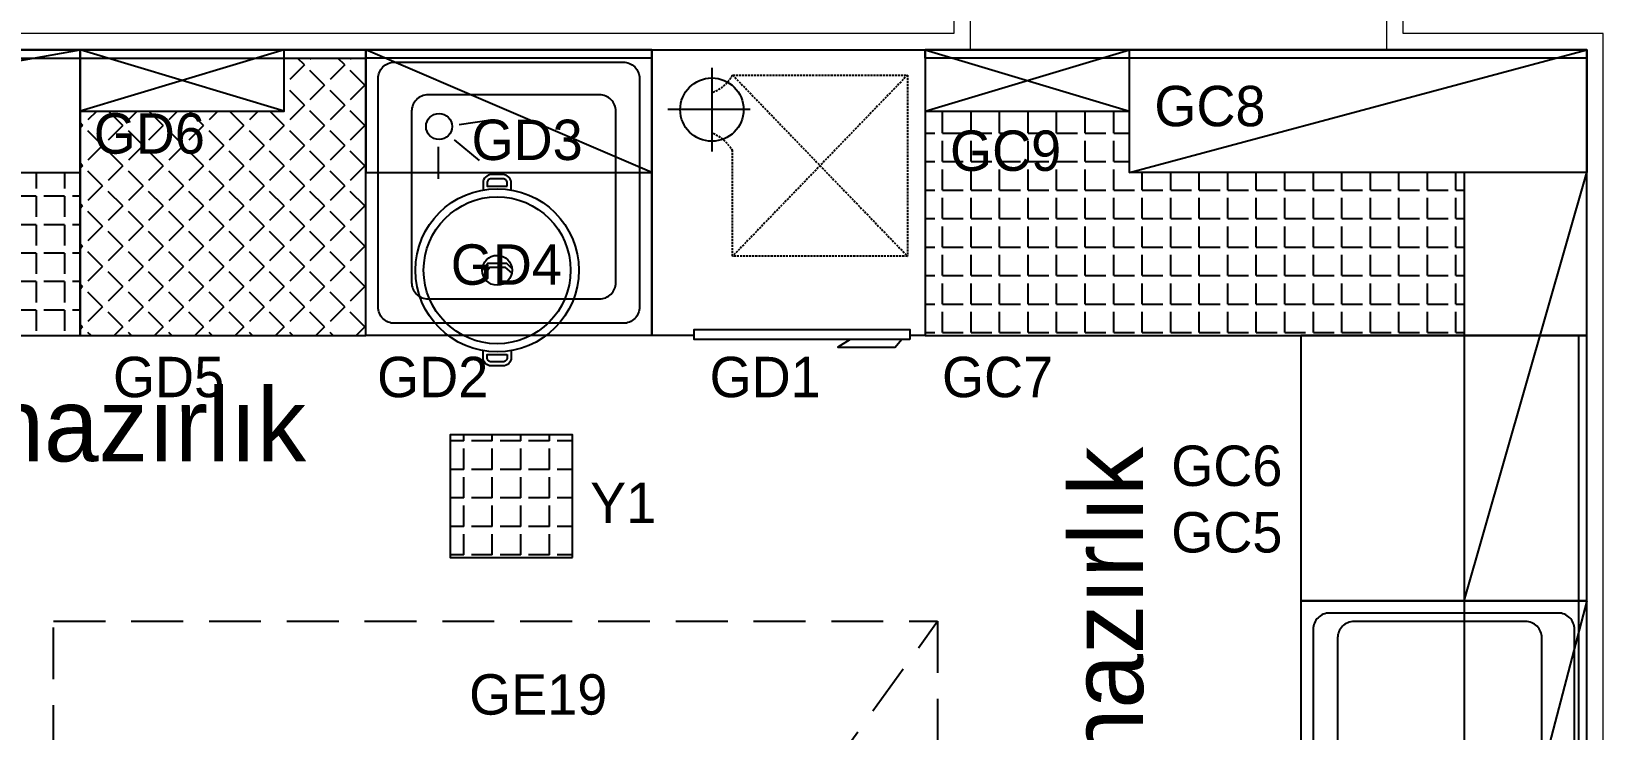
# Model space of a CAD drawing. Header units: millimetres. Extents: x 4346 to 24970, y -10214 to -5839.
# Drawn here: x 12377.9 to 12765.2, y -6593.3 to -6422.3 of the extents above; entities that cross this region are included whole.
import ezdxf

# ---------------------------------------------------------------- set-up
doc = ezdxf.new("R2010")
doc.units = ezdxf.units.MM
for name, pattern in [('CONTINUA', [0]), ('DASHED', [0.75, 0.5, -0.25]), ('HIDDENX2', [19.05, 12.7, -6.35])]:
    doc.linetypes.add(name, pattern=pattern)
doc.layers.add('a_mermer', color=143, linetype='Continuous', lineweight=0, transparency=0.2)
doc.layers.add('CIHAZ', color=2, linetype='Continuous')
doc.layers.add('S2000-002 Çizgi', color=1, linetype='Continuous')
for name, color, linetype, lineweight in [('Duvar', 7, 'Continuous', 30), ('TEFRIS', 11, 'Continuous', 15), ('WL - ALÇIPAN KAPLAMA', 30, 'Continuous', 15)]:
    doc.layers.add(name, color=color, linetype=linetype, lineweight=lineweight)
doc.styles.add('TAKSİM', font='GOTHIC.TTF', dxfattribs={"height": 20})

# ---------------------------------------------------------------- blocks, each defined once
blk = doc.blocks.new('A$C5B5611F4')
at = {"layer": 'CIHAZ', "color": 1}
for p, q in [((14.73, 68.47), (14.73, 47.92)), ((24.09, 58.19), (3.98, 58.19))]:
    blk.add_line(p, q, dxfattribs=at)
at = {"layer": 'CIHAZ', "color": 5, "linetype": 'DASHED'}
for p, q in [((19.82, 66.66), (62.62, 22.28)), ((62.62, 66.66), (19.82, 22.28))]:
    blk.add_line(p, q, dxfattribs=at)
at = {"layer": 'CIHAZ', "color": 5}
for points in [[(63.2, 1.82), (10.36, 1.82), (10.36, 4.32), (63.2, 4.32)], [(61.2, 1.82), (48.6, 1.82), (45.6, 0), (59.6, 0)]]:
    blk.add_lwpolyline(points, close=True, dxfattribs=at)
at = {"layer": 'CIHAZ', "color": 1}
blk.add_circle((14.73, 58.19), 7.76, dxfattribs=at)
at = {"layer": 'S2000-002 Çizgi', "linetype": 'DASHED'}
for p, q in [((19.82, 66.66), (62.62, 66.66)), ((62.62, 66.66), (62.62, 22.28)), ((19.82, 22.28), (19.82, 48.05)), ((62.62, 22.28), (19.82, 22.28))]:
    blk.add_line(p, q, dxfattribs=at)
at = {"layer": 'S2000-002 Çizgi'}
blk.add_lwpolyline([(10.36, 2.81), (0, 2.81), (0, 72.81), (67, 72.81), (67, 2.81), (63.2, 2.81)], dxfattribs=at)
at = {"layer": 'S2000-002 Çizgi', "linetype": 'DASHED'}
for centre, radius, start, end in [((11.6, 71.22), 9.4, 291.2079, 330.9566), ((11, 43.02), 10.16, 29.6907, 66.7752)]:
    blk.add_arc(centre, radius, start, end, dxfattribs=at)
blk = doc.blocks.new('A$C403F2A37')
for p, q in [((0, 0), (50, 15)), ((0, 15), (50, 0))]:
    blk.add_line(p, q)
blk.add_lwpolyline([(0, 0), (50, 0), (50, 15), (0, 15)], close=True)
blk = doc.blocks.new('A$C4B936AEE')
at = {"layer": 'S2000-002 Çizgi'}
for p, q in [((52.27, 23.73), (52.27, 31.62)), ((52.27, 23.73), (52.27, 31.62)), ((48.37, 22.06), (42.27, 27.07)), ((48.37, 22.06), (42.27, 27.07)), ((47.13, 18.25), (39.32, 17.14)), ((47.13, 18.25), (39.32, 17.14))]:
    blk.add_line(p, q, dxfattribs=at)
for points in [[(0, 70), (70, 70), (70, 0), (0, 0)], [(0, 70), (70, 70), (70, 0), (0, 0)], [(0, 2), (70, 2), (70, 0), (0, 0)], [(0, 2), (70, 2), (70, 0), (0, 0)]]:
    blk.add_lwpolyline(points, close=True, dxfattribs=at)
for points in [[(7, 67), (63, 67, -0.414214), (67, 63), (67, 7, -0.414214), (63, 3), (7, 3, -0.414214), (3, 7), (3, 63, -0.414214)], [(7, 67), (63, 67, -0.414214), (67, 63), (67, 7, -0.414214), (63, 3), (7, 3, -0.414214), (3, 7), (3, 63, -0.414214)], [(54.79, 61.02), (12.79, 61.02, 0.414214), (8.79, 57.02), (8.79, 15.02, 0.414214), (12.79, 11.02), (54.79, 11.02, 0.414214), (58.79, 15.02), (58.79, 57.02, 0.414214)], [(54.79, 61.02), (12.79, 61.02, 0.414214), (8.79, 57.02), (8.79, 15.02, 0.414214), (12.79, 11.02), (54.79, 11.02, 0.414214), (58.79, 15.02), (58.79, 57.02, 0.414214)]]:
    blk.add_lwpolyline(points, format="xyb", close=True, dxfattribs=at)
blk.add_circle((52.08, 18.76), 3.19, dxfattribs=at)
blk.add_circle((52.08, 18.76), 3.19, dxfattribs=at)
blk = doc.blocks.new('A$C29DC7081')
at = {"layer": 'S2000-002 Çizgi'}
for points in [[(3.74, 23.45), (2, 23.45, 0.414214), (0, 21.45), (0, 18.55, 0.414214), (2, 16.55), (3.74, 16.55)], [(43.14, 23.45), (44.87, 23.45, -0.414214), (46.87, 21.45), (46.87, 18.55, -0.414214), (44.87, 16.55), (43.14, 16.55)]]:
    blk.add_lwpolyline(points, format="xyb", dxfattribs=at)
for points in [[(23.38, 16.35), (21.71, 17.74), (21.71, 22.31), (23.12, 23.65)], [(24.79, 16.6), (22.71, 18.21), (22.71, 21.88), (24.13, 23.6)]]:
    blk.add_lwpolyline(points, dxfattribs=at)
for points in [[(2.83, 22.45), (2, 22.45, 0.414214), (1, 21.45), (1, 18.55, 0.414214), (2, 17.55), (2.83, 17.55)], [(44.05, 22.45), (44.87, 22.45, -0.414214), (45.87, 21.45), (45.87, 18.55, -0.414214), (44.87, 17.55), (44.05, 17.55)]]:
    blk.add_lwpolyline(points, format="xyb", close=True, dxfattribs=at)
for radius in [20, 18, 3.66]:
    blk.add_circle((23.44, 20), radius, dxfattribs=at)
blk = doc.blocks.new('A$C6FAA75BA')
at = {"layer": 'S2000-002 Çizgi'}
for p, q in [((18.25, 71.93), (17.14, 79.74)), ((22.06, 70.7), (27.07, 76.8)), ((23.73, 66.79), (31.62, 66.79)), ((23.73, 48.56), (31.62, 48.56)), ((18.25, 43.42), (17.14, 35.61)), ((22.06, 44.66), (27.07, 38.56))]:
    blk.add_line(p, q, dxfattribs=at)
for points in [[(70, 0), (70, 115), (0, 115), (0, 0)], [(2, 0), (2, 115), (0, 115), (0, 0)]]:
    blk.add_lwpolyline(points, close=True, dxfattribs=at)
for points in [[(67, 7), (67, 108, 0.414214), (63, 112), (7, 112, 0.414214), (3, 108), (3, 7, 0.414214), (7, 3), (63, 3, 0.414214)], [(61.02, 64.27), (61.02, 106.27, 0.414214), (57.02, 110.27), (15.02, 110.27, 0.414214), (11.02, 106.27), (11.02, 64.27, 0.414214), (15.02, 60.27), (57.02, 60.27, 0.414214)], [(61.02, 9.08), (61.02, 51.08, 0.414214), (57.02, 55.08), (15.02, 55.08, 0.414214), (11.02, 51.08), (11.02, 9.08, 0.414214), (15.02, 5.08), (57.02, 5.08, 0.414214)]]:
    blk.add_lwpolyline(points, format="xyb", close=True, dxfattribs=at)
for centre in [(18.76, 66.99), (18.76, 48.37)]:
    blk.add_circle(centre, 3.19, dxfattribs=at)

msp = doc.modelspace()

# ---------------------------------------------------------------- hatches: boundary and pattern name
at = {"layer": 'Duvar'}
h = msp.add_hatch(color=256, dxfattribs=at)
h.dxf.hatch_style = 1
h.paths.add_polyline_path([(11668.18, -10136.77), (17499.18, -10136.77), (17499.18, -6058.85), (11668.18, -6058.85)], flags=16)
h.paths.add_polyline_path([(11590.62, -10214.33), (17576.74, -10214.33), (17576.74, -5981.29), (11590.62, -5981.29)])
at = {"layer": 'Duvar', "true_color": 0x636466}
h = msp.add_hatch(color=251, dxfattribs=at)
h.dxf.hatch_style = 1
h.paths.add_polyline_path([(11719.89, -10085.06), (17447.47, -10085.06), (17447.47, -6110.56), (11719.89, -6110.56)], flags=16)
h.paths.add_polyline_path([(11668.18, -10136.77), (17499.18, -10136.77), (17499.18, -6058.85), (11668.18, -6058.85)])
at = {"layer": 'Duvar'}
h = msp.add_hatch(color=256, dxfattribs=at)
h.dxf.hatch_style = 1
h.paths.add_polyline_path([(11750.06, -10054.89), (17417.3, -10054.89), (17417.3, -6140.73), (11750.06, -6140.73)], flags=16)
h.paths.add_polyline_path([(11719.89, -10085.06), (17447.47, -10085.06), (17447.47, -6110.56), (11719.89, -6110.56)])
at = {"layer": 'S2000-002 Çizgi'}
h = msp.add_hatch(dxfattribs=at)
h.set_pattern_fill('ANGLE', color=256, angle=135)
h.set_pattern_definition([(135, (15877.3486, -14634.367), (-4.939141, -4.939141), [5.08, -1.905]), (225, (15877.3486, -14634.367), (4.939141, -4.939141), [5.08, -1.905])])
h.paths.add_polyline_path([(12414.72, -6434.28), (12389.72, -6441.78), (12439.72, -6441.78)])
h.paths.add_polyline_path([(12439.72, -6428.78), (12439.72, -6441.78), (12414.72, -6434.28), (12389.72, -6441.78), (12389.72, -6496.78), (12459.72, -6496.78), (12459.72, -6428.78)])
h = msp.add_hatch(dxfattribs=at)
h.set_pattern_fill('ANGLE', color=256)
h.set_pattern_definition([(0, (0, 0), (0, 6.985), [5.08, -1.905]), (90, (0, 0), (-6.985, 4e-16), [5.08, -1.905])])
h.paths.add_polyline_path([(12728.72, -6456.78), (12646.72, -6456.78), (12646.72, -6441.78), (12596.72, -6441.78), (12596.72, -6496.78), (12728.72, -6496.78)])
h = msp.add_hatch(dxfattribs=at)
h.set_pattern_fill('ANGLE', color=256, angle=180)
h.set_pattern_definition([(180, (19559.517, -3039.9706), (-9e-16, -6.985), [5.08, -1.905]), (270, (19559.517, -3039.9706), (6.985, -1e-15), [5.08, -1.905])])
h.paths.add_polyline_path([(12219.72, -6456.78), (12219.72, -6496.78), (12389.72, -6496.78), (12389.72, -6456.78)])
h = msp.add_hatch(dxfattribs=at)
h.set_pattern_fill('ANGLE', color=256, angle=90)
h.set_pattern_definition([(90, (15221.8125, -14709.01), (-6.985, 4e-16), [5.08, -1.905]), (180, (15221.8125, -14709.01), (-9e-16, -6.985), [5.08, -1.905])])
h.paths.add_polyline_path([(12480.33, -6521.15), (12480.33, -6551.15), (12510.33, -6551.15), (12510.33, -6521.15)])

# ---------------------------------------------------------------- linework, layer by layer
at = {"layer": 'a_mermer'}
msp.add_lwpolyline([(12640.82, -7224.78), (12219.72, -7224.78), (12219.72, -6426.78), (12758.72, -6426.78), (12758.72, -7224.78), (12728.62, -7224.78)], dxfattribs=at)
at = {"layer": 'Duvar', "linetype": 'Continuous'}
msp.add_line((12219.72, -6426.78), (12529.72, -6426.78), dxfattribs=at)
at = {"layer": 'Duvar'}
msp.add_circle((12571.72, -6805.03), 698.25, dxfattribs=at)
at = {"layer": 'S2000-002 Çizgi'}
for p, q in [((12219.72, -6456.78), (12389.72, -6426.78)), ((12529.72, -6456.78), (12459.72, -6426.78)), ((12646.72, -6456.78), (12758.72, -6426.78)), ((12728.72, -6561.78), (12758.72, -6456.78)), ((12758.72, -6561.78), (12728.72, -6676.78))]:
    msp.add_line(p, q, dxfattribs=at)
at = {"layer": 'S2000-002 Çizgi', "linetype": 'HIDDENX2'}
msp.add_line((12383.22, -6866.78), (12599.72, -6566.78), dxfattribs=at)
at = {"layer": 'S2000-002 Çizgi'}
for points in [[(12389.72, -6496.78), (12389.72, -6426.78), (12219.72, -6426.78), (12219.72, -6496.78)], [(12389.72, -6428.78), (12389.72, -6426.78), (12219.72, -6426.78), (12219.72, -6428.78)], [(12389.72, -6426.78), (12219.72, -6426.78), (12219.72, -6456.78), (12389.72, -6456.78)], [(12459.72, -6496.78), (12459.72, -6426.78), (12389.72, -6426.78), (12389.72, -6496.78)], [(12459.72, -6428.78), (12459.72, -6426.78), (12389.72, -6426.78), (12389.72, -6428.78)], [(12459.72, -6426.78), (12459.72, -6456.78), (12529.72, -6456.78), (12529.72, -6426.78)], [(12596.72, -6496.78), (12758.72, -6496.78), (12758.72, -6426.78), (12596.72, -6426.78)], [(12758.72, -6428.78), (12596.72, -6428.78), (12596.72, -6426.78), (12758.72, -6426.78)], [(12758.72, -6426.78), (12758.72, -6456.78), (12646.72, -6456.78), (12646.72, -6426.78)], [(12728.72, -6561.78), (12758.72, -6561.78), (12758.72, -6456.78), (12728.72, -6456.78)], [(12688.72, -6561.78), (12758.72, -6561.78), (12758.72, -6496.78), (12688.72, -6496.78)], [(12756.72, -6561.78), (12758.72, -6561.78), (12758.72, -6496.78), (12756.72, -6496.78)], [(12510.33, -6551.15), (12510.33, -6521.15), (12480.33, -6521.15), (12480.33, -6551.15)], [(12758.72, -6561.78), (12728.72, -6561.78), (12728.72, -6676.78), (12758.72, -6676.78)]]:
    msp.add_lwpolyline(points, close=True, dxfattribs=at)
at = {"layer": 'S2000-002 Çizgi', "linetype": 'HIDDENX2'}
msp.add_lwpolyline([(12599.72, -6566.78), (12599.72, -6866.78), (12383.22, -6866.78), (12383.22, -6566.78)], close=True, dxfattribs=at)
at = {"layer": 'TEFRIS', "linetype": 'CONTINUA'}
msp.add_lwpolyline([(12758.72, -6426.78), (12219.72, -6426.78), (12219.72, -7224.78), (12617.72, -7224.78)], dxfattribs=at)
at = {"layer": 'WL - ALÇIPAN KAPLAMA'}
for points in [[(12449.72, -8796.78), (12449.72, -7302.78), (12141.72, -7302.78), (12141.72, -6348.78), (12607.72, -6348.78), (12607.72, -6426.78), (12219.72, -6426.78), (12219.72, -7224.78), (12640.82, -7224.78)], [(12758.72, -6785.78), (12758.72, -6426.78), (12709.72, -6426.78), (12709.72, -6348.78), (13218.72, -6348.78), (13218.72, -6426.78), (12816.72, -6426.78), (12816.72, -6705.78), (13535.72, -6705.78), (13542.72, -6705.78)], [(12453.72, -8792.78), (12453.72, -7298.78), (12145.72, -7298.78), (12145.72, -6352.78), (12603.72, -6352.78), (12603.72, -6422.78), (12215.72, -6422.78), (12215.72, -7228.78), (12640.82, -7228.78)], [(12762.72, -6785.78), (12762.72, -6422.78), (12713.72, -6422.78), (12713.72, -6352.78), (13214.72, -6352.78), (13214.72, -6422.78), (12812.72, -6422.78), (12812.72, -6709.78), (13535.72, -6709.78), (13542.72, -6709.78)]]:
    msp.add_lwpolyline(points, dxfattribs=at)

# ---------------------------------------------------------------- block references
at = {"layer": 'S2000-002 Çizgi'}
for name, p, rotation in [('A$C403F2A37', (12439.72, -6426.78), 180), ('A$C4B936AEE', (12529.72, -6426.78), 180), ('A$C29DC7081', (12471.86, -6457.34), 270), ('A$C6FAA75BA', (12758.72, -6561.78), 180)]:
    msp.add_blockref(name, p, dxfattribs=dict(at, rotation=rotation))
for name, p in [('A$C5B5611F4', (12529.72, -6499.6)), ('A$C403F2A37', (12596.72, -6441.78))]:
    msp.add_blockref(name, p, dxfattribs=at)

# ---------------------------------------------------------------- texts
at = {"style": 'TAKSİM'}
for s, height, p in [('GC8', 9.9, (12652.81, -6445.48)), ('GD6', 9.9, (12393.08, -6452.2)), ('GD3', 9.9, (12485.6, -6453.76)), ('GC9', 9.9, (12602.77, -6456.42)), ('GD4', 9.9, (12480.51, -6484.33)), ('GD5', 9.9, (12397.79, -6511.89)), ('GD2', 9.9, (12462.47, -6511.89)), ('GD1', 9.9, (12543.9, -6511.89)), ('GC7', 9.9, (12600.81, -6511.89)), ('et hazırlık', 18, (12340.74, -6527.62)), ('GC6', 9.9, (12656.95, -6533.64)), ('Y1', 9.9, (12514.64, -6542.71)), ('GC5', 9.9, (12656.95, -6549.95)), ('GE19', 9.9, (12485, -6589.69))]:
    msp.add_text(s, height=height, dxfattribs=at).set_placement(p)
msp.add_text('sebze hazırlık', height=18, rotation=90, dxfattribs=at).set_placement((12650.06, -6672.52))

doc.saveas('drawing.dxf')
